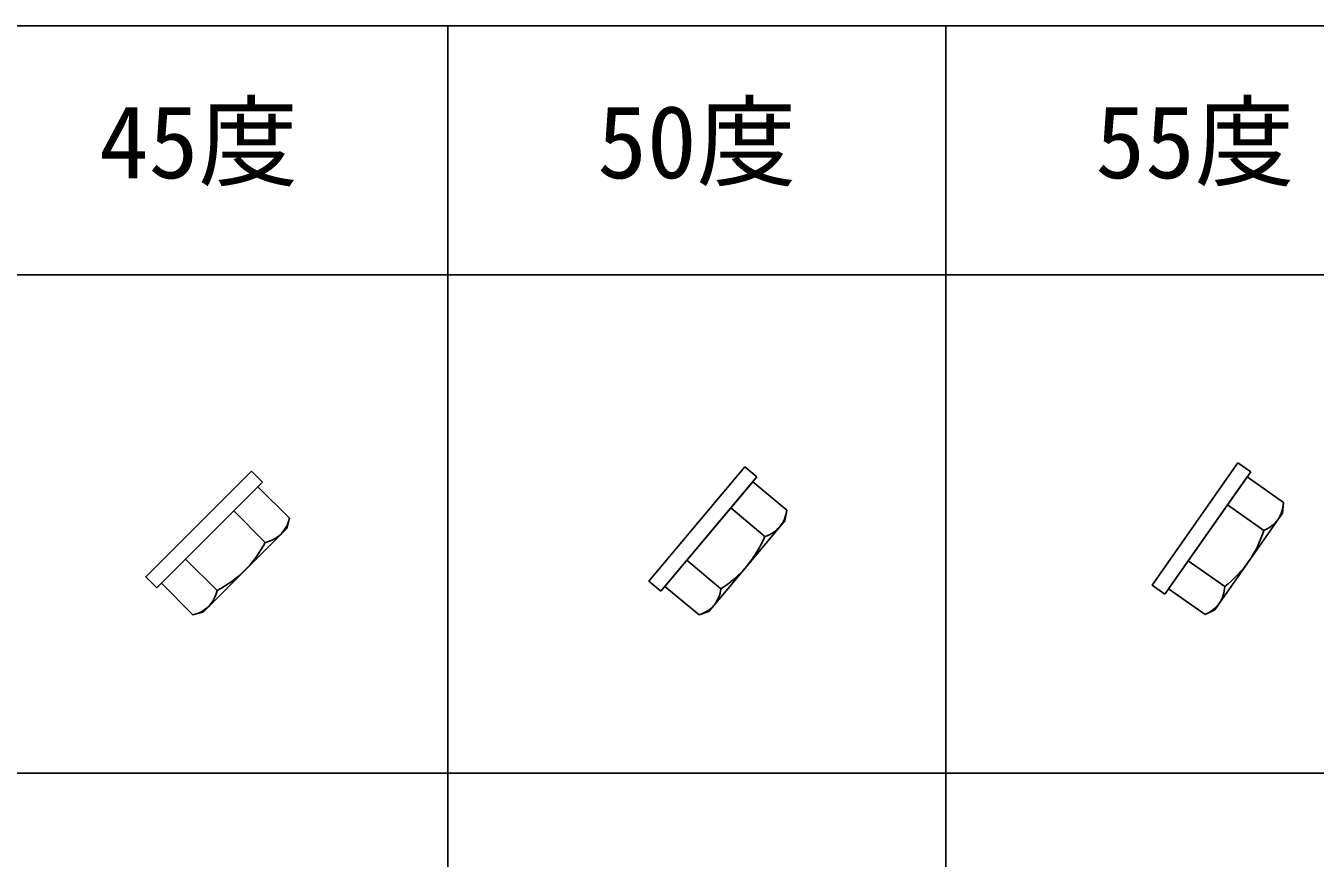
# Model space of a CAD drawing. Units: millimetres, scale not verified. Extents: x -780 to 780, y -520 to 556.
# Drawn here: x -7.8 to 199.3, y 386.3 to 520 of the extents above; entities that cross this region are included whole.
import ezdxf
from ezdxf.enums import TextEntityAlignment as Align

# ---------------------------------------------------------------- set-up
doc = ezdxf.new("R2010")
doc.units = ezdxf.units.MM
doc.header["$LTSCALE"] = 4
doc.layers.add('0-0', color=3, linetype='Continuous')
doc.layers.add('F-0', color=4, linetype='Continuous')
doc.styles.add('ＭＳ ゴシック', font='')
doc.styles.get('ＭＳ ゴシック').set_extended_font_data('MS Gothic')

msp = doc.modelspace()

# ---------------------------------------------------------------- linework, layer by layer
at = {"layer": '0-0'}
for p, q in [((186.883, 449.83), (188.931, 448.396)), ((28.485, 448.485), (30.253, 446.718)), ((94.202, 429.2), (109.629, 447.586)), ((107.713, 449.193), (109.629, 447.586)), ((175.165, 428.736), (188.931, 448.396)), ((175.756, 429.58), (188.34, 447.552)), ((194.198, 443.45), (188.34, 447.552)), ((13.282, 429.747), (30.253, 446.718)), ((14.011, 430.476), (29.524, 445.989)), ((34.581, 440.932), (29.524, 445.989)), ((94.864, 429.99), (108.966, 446.796)), ((114.444, 442.2), (108.966, 446.796)), ((194.198, 443.45), (194.05, 441.759)), ((30.703, 437.054), (25.646, 442.111)), ((110.919, 437.998), (105.441, 442.595)), ((114.444, 442.2), (114.15, 440.528)), ((191.052, 438.957), (185.194, 443.059)), ((34.581, 440.932), (34.142, 439.293)), ((22.946, 429.297), (17.889, 434.354)), ((103.868, 429.595), (98.39, 434.191)), ((184.76, 429.971), (178.902, 434.073)), ((14.011, 430.476), (19.068, 425.419)), ((94.864, 429.99), (100.342, 425.393)), ((175.756, 429.58), (181.614, 425.479))]:
    msp.add_line(p, q, dxfattribs=at)
for points in [[(175.165, 428.736), (173.117, 430.17), (186.883, 449.83)], [(13.282, 429.747), (11.515, 431.515), (28.485, 448.485)], [(94.202, 429.2), (92.287, 430.807), (107.713, 449.193)], [(194.05, 441.759), (183.152, 426.196), (181.614, 425.479)], [(34.142, 439.293), (20.707, 425.858), (19.068, 425.419)], [(114.15, 440.528), (101.937, 425.973), (100.342, 425.393)]]:
    msp.add_lwpolyline(points, dxfattribs=at)
for centre, radius, start, end in [((188.724, 443.701), 5.48, 327.005, 357.375), ((109.013, 442.926), 5.48, 322.005, 352.375), ((29.234, 442.13), 5.48, 317.005, 347.375), ((109.26, 443.219), 5.478, 287.618, 317.994), ((172.445, 445.023), 19.57, 325.642, 341.946), ((188.945, 444.014), 5.478, 292.618, 322.994), ((13.432, 446.258), 19.57, 315.642, 331.946), ((29.506, 442.4), 5.478, 282.618, 312.994), ((92.911, 445.662), 19.57, 320.642, 336.946), ((93.194, 445.997), 19.57, 303.054, 319.358), ((172.697, 445.381), 19.57, 308.054, 324.358), ((13.742, 446.568), 19.57, 298.054, 314.358), ((17.6, 430.494), 5.478, 317.006, 347.382), ((98.438, 430.321), 5.478, 322.006, 352.382), ((179.287, 430.222), 5.478, 327.006, 357.382), ((17.87, 430.766), 5.48, 282.625, 312.995), ((98.683, 430.616), 5.48, 287.625, 317.995), ((179.506, 430.537), 5.48, 292.625, 322.995)]:
    msp.add_arc(centre, radius, start, end, dxfattribs=at)
at = {"layer": 'F-0', "color": 6}
for p, q in [((-780, 520), (780, 520)), ((-780, 480), (780, 480))]:
    msp.add_line(p, q, dxfattribs=at)
at = {"layer": 'F-0'}
for p, q in [((60, 520), (60, -520)), ((140, 520), (140, -520)), ((-740, 400), (780, 400))]:
    msp.add_line(p, q, dxfattribs=at)

# ---------------------------------------------------------------- texts
at = {"layer": 'F-0', "color": 7, "style": 'ＭＳ ゴシック'}
for s, p in [('45度', (4, 492)), ('50度', (84, 492)), ('55度', (164, 492))]:
    msp.add_text(s, height=11.73, dxfattribs=at).set_placement(p, align=Align.BOTTOM_LEFT)

doc.saveas('drawing.dxf')
